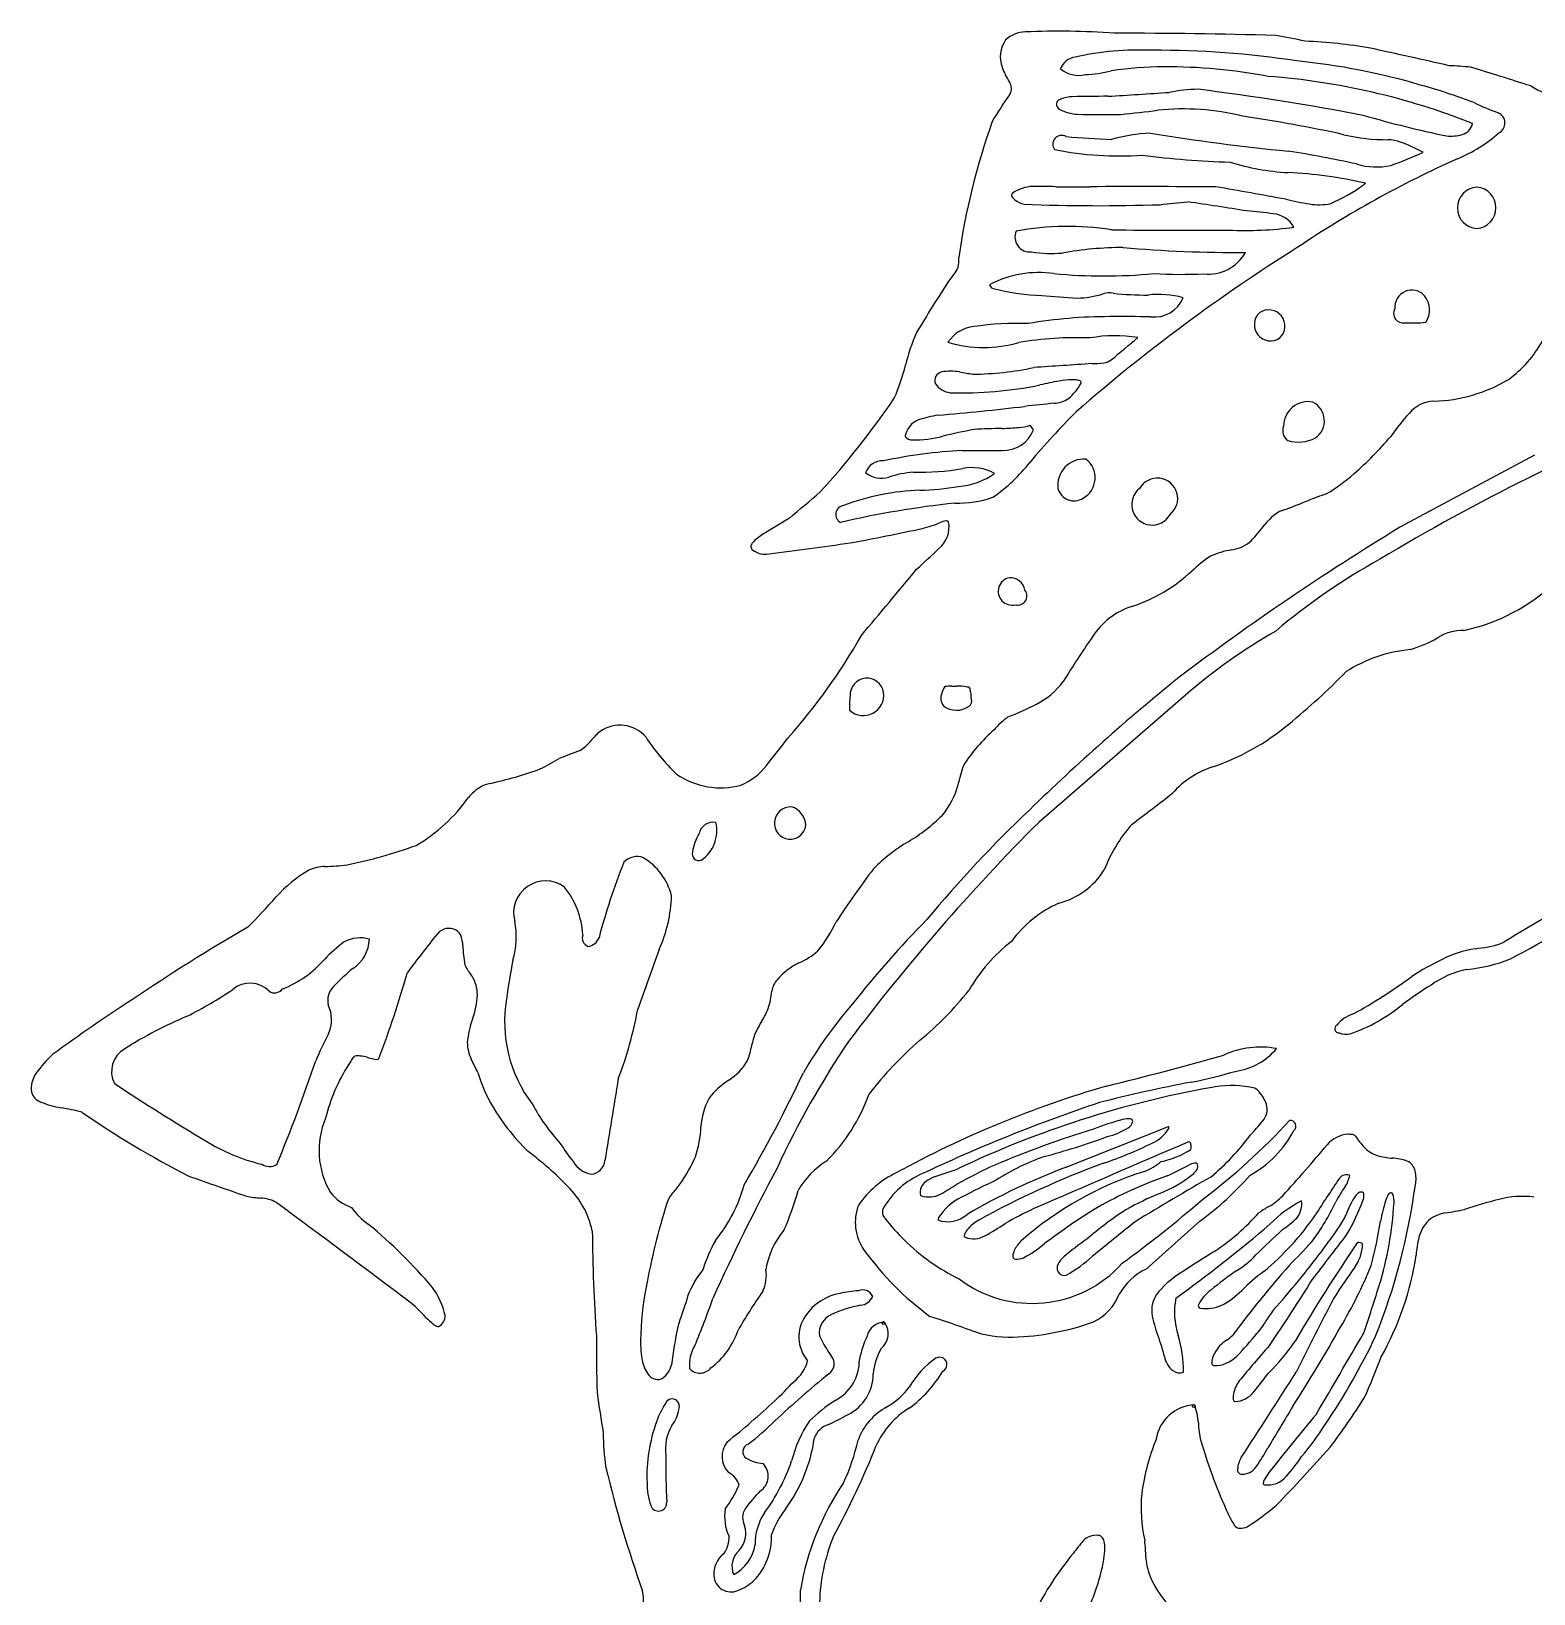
# Model space of a CAD drawing. Extents: x 0 to 12.9, y 0 to 8.7.
# Drawn here: x 0 to 4.39, y 3.966 to 8.53 of the extents above; entities that cross this region are included whole.
import ezdxf

# ---------------------------------------------------------------- set-up
doc = ezdxf.new("R2010")
doc.units = 0
doc.layers.add('WHITE', color=7, linetype='CONTINUOUS')

msp = doc.modelspace()

# ---------------------------------------------------------------- linework, layer by layer
at = {"layer": 'WHITE', "linetype": 'CONTINUOUS'}
for p, q in [((2.993747, 8.076076), (3.092888, 8.076076)), ((2.928148, 7.365942), (2.918456, 7.379496)), ((2.720414, 7.30573), (2.836885, 7.305894)), ((4.392003, 7.291658), (3.999017, 7.081309)), ((2.215204, 7.108148), (2.136458, 7.060159)), ((2.689393, 6.617483), (2.703188, 6.617556)), ((3.372796, 6.591138), (2.944553, 6.220361)), ((4.218485, 5.850406), (4.227955, 5.851688)), ((3.455731, 5.446499), (3.4441, 5.444426)), ((3.459298, 5.447125), (3.455731, 5.446499)), ((3.024162, 5.212477), (3.322401, 5.331261)), ((3.257357, 4.914605), (3.415443, 5.055299)), ((1.917573, 4.834174), (1.915577, 4.826288))]:
    msp.add_line(p, q, dxfattribs=at)
for centre, radius in [((2.490178, 4.757076), 0.004228), ((3.396946, 4.514638), 0.004192)]:
    msp.add_circle(centre, radius, dxfattribs=at)
for centre, radius, start, end in [((2.916952, 8.455062), 0.085809, 144.629371, 200.643596), ((2.907512, 8.437693), 0.090324, 92.092627, 132.078575), ((3.002608, 6.238107), 2.291962, 85.946891, 92.460462), ((3.163749, -8.333568), 16.857905, 88.394937, 89.997084), ((3.351935, 6.835446), 1.706081, 77.475109, 80.41763), ((3.665385, 7.053904), 1.448126, 80.143494, 87.762524), ((3.057411, 8.401711), 0.053205, 97.61336, 159.519145), ((3.237564, 7.619662), 0.855517, 87.483158, 102.639609), ((3.293015, 5.825513), 2.648902, 81.2102, 90.386812), ((3.506413, 6.500426), 1.952282, 73.476965, 84.374287), ((-10.324962, -56.003593), 66.037456, 77.344338, 77.548769), ((2.926388, 8.451774), 0.093698, -163.274981, -148.636278), ((2.48159, 8.182003), 0.426515, 27.968321, 31.209159), ((3.06046, 8.484236), 0.082957, -129.611065, -76.491957), ((3.061094, 8.815953), 0.412805, -87.397613, -76.731539), ((3.301511, 7.508199), 0.917605, 89.539095, 99.134515), ((3.324398, 6.892736), 1.533117, 79.097508, 90.579472), ((3.461899, 6.373191), 2.030722, 68.345111, 85.69409), ((4.075038, 7.00075), 1.430321, 84.779328, 87.265906), ((0.744905, -2.973939), 11.912702, 72.227717, 73.113915), ((2.828302, 8.362785), 0.035634, -28.642926, 32.691321), ((-0.135825, 60.903223), 52.665472, -86.427744, -86.232365), ((3.41285, 7.921984), 0.438513, 90.465415, 101.578344), ((2.459717, 0.775979), 7.643715, 79.164043, 82.86377), ((3.617593, 6.755021), 1.676929, 69.095294, 74.644946), ((4.553994, 8.664634), 0.341409, -120.43005, -104.924977), ((3.576335, 7.82197), 0.887716, 143.844539, 149.943018), ((3.011484, 8.316395), 0.01579, 104.987127, 193.167751), ((3.01152, 8.316239), 0.015789, -167.412015, -113.920177), ((3.046309, 8.231279), 0.107646, 92.094113, 111.189089), ((3.164019, 2.441757), 5.89835, 90.178761, 91.181706), ((4.539035, 8.990709), 0.74306, -115.773152, -109.92702), ((4.73735, 7.580578), 2.047691, 160.426346, 171.897469), ((3.064932, 8.419894), 0.132373, -116.863132, -93.410173), ((3.128154, 10.623412), 2.336738, -91.743503, -88.64072), ((2.16456, 18.170248), 9.935314, -84.113052, -83.483626), ((3.367516, 7.605197), 0.698012, 75.782029, 96.203339), ((2.980506, 4.373798), 3.947728, 77.500797, 81.867608), ((4.78643, 11.359063), 3.201761, -106.133834, -101.740547), ((4.169564, 8.269388), 0.04262, -74.358275, -11.91072), ((4.273654, 8.262197), 0.032304, -63.576087, 67.946995), ((3.010558, 8.200031), 0.025802, 59.406087, 217.539982), ((3.272001, 11.181755), 2.969913, -94.796027, -92.24153), ((3.29562, 7.712507), 0.520719, 92.815335, 105.571179), ((4.270239, 14.327957), 6.176876, -99.318689, -95.550626), ((3.960001, 8.754702), 0.541393, -103.360431, -89.529408), ((4.145599, 8.367114), 0.143225, -94.269767, -75.666775), ((4.003926, 8.553821), 0.428333, -67.568896, -48.449652), ((3.178927, 9.145781), 0.979838, -101.111119, -86.053877), ((3.085042, 4.508979), 3.717815, 77.77401, 80.904131), ((3.961812, 8.099087), 0.114271, 70.134292, 88.678783), ((3.625103, 9.130333), 1.051068, -70.693066, -65.157026), ((3.792898, 7.661981), 0.582856, 61.982319, 69.119118), ((3.571582, 10.625538), 2.478701, -97.53938, -91.586549), ((3.714857, 8.835144), 0.719279, -107.133834, -93.45428), ((5.457979, 5.278859), 3.155081, 114.145715, 123.880856), ((3.929967, 8.323476), 0.189949, -107.65568, -77.024824), ((3.619942, 6.905843), 1.212426, 76.741256, 87.561902), ((3.560056, 8.55687), 0.58048, -65.933914, -55.173033), ((4.017198, 7.941978), 0.186906, 129.619363, 132.233792), ((2.870197, 8.051414), 0.006258, 129.575571, 211.067249), ((2.893669, 8.063925), 0.032849, -151.368461, -128.410466), ((2.92823, 7.972193), 0.104451, 90.693755, 126.424819), ((2.913363, 8.085168), 0.06177, -130.483072, -101.517886), ((2.948998, 6.721641), 1.355174, 88.107695, 90.93157), ((3.235965, -65.694127), 73.770342, 89.825242, 90.111125), ((0.691858, -7.957662), 16.2709, 79.469511, 80.201245), ((3.890266, 8.996849), 0.983671, -103.208209, -99.107233), ((4.22756, 8.014222), 0.060576, 93.17798, 266.503699), ((4.21908, 8.014245), 0.060676, -85.475837, 85.157517), ((3.115733, 13.774807), 5.754173, -92.138359, -88.179341), ((2.145066, 19.438577), 11.473169, -84.229875, -83.827957), ((1.678342, -3.570278), 11.726111, 80.804711, 81.662884), ((3.439502, 6.608841), 1.400843, 82.218814, 85.386616), ((3.622084, 7.919914), 0.077196, 29.49333, 84.73883), ((3.762139, 8.19935), 0.175945, -99.015443, -78.64846), ((2.917835, 7.929103), 0.043654, 156.730568, 276.722737), ((3.027632, 7.13384), 0.826222, 81.049077, 100.453013), ((3.36054, 31.201355), 23.252254, -90.503564, -89.658958), ((3.551062, 8.928406), 0.980279, -93.047677, -81.894533), ((3.198651, 6.825055), 1.073607, 90.455046, 100.004296), ((6.454661, 3.510039), 5.181599, 122.126675, 131.014097), ((3.519247, 11.597847), 3.713832, -95.084261, -89.564754), ((2.609063, 7.862309), 0.101271, -12.660991, 3.895958), ((2.980642, 8.226487), 0.345589, -99.610635, -84.77024), ((3.439427, 7.944297), 0.12366, -96.261095, -29.117894), ((2.79749, 7.727802), 0.137576, 137.853989, 148.469532), ((2.648825, 7.862859), 0.063276, -42.488246, -21.067979), ((2.943874, 7.517678), 0.307703, 81.757261, 117.886375), ((3.134068, 9.388071), 1.572668, -95.329667, -84.682329), ((3.361564, 9.412712), 1.59264, -92.942112, -87.683414), ((6.593113, 5.249562), 4.670561, 146.906091, 149.07043), ((2.816743, 7.794977), 0.017613, -162.39426, -93.626039), ((2.985568, 8.479171), 0.722055, -103.612501, -92.63419), ((3.047672, 8.039189), 0.288685, -88.366664, -72.945411), ((3.149997, 7.704063), 0.061716, 79.550482, 106.626326), ((3.254222, 8.613337), 0.853666, -96.256471, -89.400929), ((3.292952, 7.474126), 0.287142, 75.339114, 95.957811), ((4.03387, 7.724416), 0.049621, 41.421657, 185.431823), ((3.743191, 18.294129), 10.565885, -94.292339, -93.729616), ((3.282255, 7.785297), 0.089805, -97.637798, -21.818766), ((3.615592, 7.668939), 0.047561, -46.745409, 123.541579), ((4.008117, 7.705858), 0.027408, 149.619363, 280.173681), ((4.019876, 7.716068), 0.065706, -33.278043, 38.806591), ((2.764363, 7.564771), 0.103088, 95.641951, 146.313158), ((2.88485, 6.778114), 0.898788, 88.202416, 98.356443), ((3.151537, 6.26963), 1.426901, 90.030451, 99.621656), ((3.183819, -5.495903), 13.192476, 89.624323, 90.143493), ((3.621004, 7.673228), 0.047478, 131.873998, 304.922173), ((4.037379, 8.034174), 0.356132, -93.931862, -83.9671), ((3.120392, 7.416345), 0.582655, 156.341502, 166.236785), ((2.783493, 7.969885), 0.363408, -106.778719, -73.762386), ((3.053923, 6.612553), 1.022453, 87.755597, 99.503451), ((3.167267, 7.234949), 0.405946, 80.692644, 100.403062), ((1.161086, 10.011932), 3.152727, -50.749884, -48.916625), ((4.105141, 7.798965), 0.355568, -53.553987, -29.154907), ((1.976202, 7.69721), 0.595503, -23.640034, -13.819616), ((2.6651, 7.509971), 0.025348, 99.314317, 202.667097), ((2.686525, 7.391166), 0.146066, 80.036684, 100.065133), ((3.7174, 13.496604), 6.045793, -99.574562, -99.195976), ((2.742968, 8.438108), 0.90963, -89.480832, -78.169412), ((7.883031, -64.856479), 72.573531, 93.779493, 93.913818), ((3.092328, 7.883619), 0.324479, -88.783252, -82.657715), ((3.12528, 7.615728), 0.054595, -81.027243, -55.963749), ((2.692572, 7.53638), 0.062415, -144.575995, -97.079213), ((2.719995, 8.604318), 1.130423, -91.780105, -78.402095), ((3.233041, 6.244275), 1.284885, 100.281525, 102.851204), ((3.049909, 7.245745), 0.266814, 91.883936, 99.971303), ((2.933516, 7.574031), 0.151824, -50.117769, -28.073942), ((3.042951, 7.42832), 0.084114, 80.839993, 91.235308), ((3.052323, 7.484556), 0.027105, 57.239369, 81.475479), ((3.063439, 7.504578), 0.004505, -26.316699, 37.964424), ((4.084055, 7.905133), 0.455836, -88.215467, -59.359555), ((0.559865, 8.786491), 2.369112, -42.547728, -34.095754), ((4.216864, -4.709634), 12.214988, 95.770743, 96.175318), ((2.983785, 7.528383), 0.085073, -86.709198, -56.396344), ((3.731193, 7.376219), 0.072014, 79.118636, 179.590034), ((3.717084, 7.392356), 0.06121, -54.64097, 63.089697), ((4.101723, 7.350582), 0.098999, 92.010089, 140.252078), ((2.612559, 7.33944), 0.058772, 109.841461, 157.295611), ((2.692866, 7.107148), 0.30455, 98.207397, 109.219623), ((2.066942, 14.363587), 6.979355, -85.212937, -83.120966), ((4.747036, 5.730125), 2.391756, 135.052379, 139.866949), ((7.099973, 1.727675), 6.136279, 111.771935, 120.989649), ((4.645725, 6.865214), 0.828, 138.498276, 144.451259), ((2.559366, 7.348154), 0.005568, 170.541921, 208.481939), ((2.577715, 7.345899), 0.024051, 160.70016, 172.427618), ((2.666093, 7.314021), 0.118001, 155.942471, 160.274414), ((3.101403, 5.544163), 1.855506, 100.770631, 103.658037), ((2.873009, 5.228581), 2.141672, 90.968829, 93.168057), ((2.813324, 8.186446), 0.816836, -88.353306, -84.874063), ((2.841489, 7.398272), 0.092493, -92.853376, -20.459214), ((2.879194, 7.488804), 0.116145, -86.490128, -70.242114), ((3.691292, 7.363608), 0.03469, 157.7652, 235.491461), ((2.803357, 5.79215), 1.515851, 93.136616, 101.939581), ((2.575854, 7.365601), 0.029348, -136.765956, -92.608639), ((2.578253, 7.672182), 0.335919, -90.637036, -75.339925), ((3.703449, 7.432779), 0.102803, -108.024575, -61.497323), ((3.155859, 8.042212), 1.072393, -48.621788, -40.439566), ((2.487206, 7.22236), 0.052909, 87.23584, 159.57514), ((2.533023, 7.571571), 0.488276, -55.495507, -37.879844), ((3.076131, 7.203602), 0.076935, 85.988749, 186.908451), ((3.039611, 7.225915), 0.068694, -60.56612, 52.412049), ((2.483637, 7.297562), 0.07305, -129.041937, -72.133021), ((2.607442, 6.903342), 0.340155, 95.123468, 107.342122), ((2.595832, 7.955271), 0.713379, -91.507448, -79.852664), ((2.695322, 7.404795), 0.204564, -86.059761, -54.268858), ((2.748302, 7.116563), 0.13909, 61.446822, 101.103871), ((3.290297, 7.165374), 0.059419, -51.297744, 150.81464), ((3.493594, 7.662955), 0.564567, -59.08261, -48.89827), ((-5.349612, 16.119941), 11.766003, -49.98872, -49.413953), ((2.617908, 6.499427), 0.690288, 91.831174, 110.76626), ((2.572953, 7.991717), 0.802682, -88.365344, -80.214374), ((2.708399, 7.454109), 0.302363, -91.833974, -70.442125), ((3.047202, 7.207935), 0.049355, -164.020848, -57.98333), ((3.27507, 7.147382), 0.059573, 127.965068, 331.551828), ((4.543367, 4.980637), 2.325556, 109.066978, 110.427586), ((2.376814, 7.118824), 0.026301, 97.979682, 242.187878), ((3.002841, 4.328774), 2.83946, 96.148415, 102.990859), ((3.729286, 6.993506), 0.157194, 121.41675, 142.504447), ((3.665575, 7.088463), 0.043224, 107.175395, 114.942547), ((3.372952, 7.960827), 0.876923, -71.389261, -70.451075), ((3.167805, 8.508044), 1.461276, -70.050489, -67.301157), ((0.413791, 17.472657), 10.623071, -79.262246, -78.104859), ((2.513786, 7.436713), 0.370036, -75.97993, -67.510218), ((2.59945, 7.082258), 0.082328, -50.101689, 9.967858), ((2.691285, 7.003589), 0.098059, 100.862383, 111.509258), ((2.674709, 7.088561), 0.011489, 72.936543, 99.537444), ((2.676679, 7.095901), 0.003903, 8.96569, 68.963305), ((8.043933, 0.430996), 7.78383, 121.309198, 127.0498), ((3.1051, 7.472816), 0.629791, -43.169837, -37.526763), ((2.121864, 7.023043), 0.019403, 140.483052, 176.104102), ((2.205254, 6.948027), 0.131554, 121.530207, 138.388323), ((-6.249776, 69.84411), 63.400377, -82.381274, -82.164994), ((3.489844, 7.127387), 0.11342, -80.949911, -48.885772), ((2.115039, 7.025286), 0.012567, -175.784014, -123.693756), ((2.144633, 7.062161), 0.05981, -127.687244, -79.172584), ((-0.966343, 10.880933), 5.292263, -47.82782, -46.862387), ((3.723145, 6.591653), 0.491173, 124.409538, 132.564587), ((3.549912, 6.76011), 0.258738, 99.393033, 113.780301), ((4.878982, 5.300951), 1.930566, 119.085496, 130.071105), ((-19.612698, 25.316105), 28.806377, -40.088805, -39.588523), ((3.072195, 7.293793), 0.466302, -71.693239, -46.883378), ((2.865923, 6.894262), 0.040429, 101.557975, 283.658883), ((2.859903, 6.889582), 0.044337, 9.898598, 92.68861), ((2.882294, 6.880904), 0.026811, -104.745337, 37.444571), ((4.072707, 7.315506), 0.547426, -78.058796, -46.006252), ((3.283134, 6.643254), 0.217608, 107.233826, 147.301976), ((0.888632, 7.638985), 1.767765, -41.589828, -29.610068), ((6.387714, 4.52075), 3.978298, 145.731672, 147.969939), ((4.487467, 5.30139), 1.704681, 119.958206, 130.835379), ((3.917584, 7.092359), 0.384735, -73.236001, -60.266362), ((4.183666, 6.638381), 0.141564, 89.065982, 122.118547), ((4.069419, 6.302914), 0.42304, 95.543408, 122.515368), ((2.44194, 6.591173), 0.049288, 8.968579, 182.317721), ((2.688713, 6.504777), 0.112708, 89.654333, 99.898121), ((2.708022, 6.498374), 0.11928, 76.892464, 92.322874), ((7.392228, 1.644256), 6.426314, 128.93018, 134.146686), ((2.837109, 6.76193), 0.221086, -63.012142, -36.411727), ((2.42231, 8.04771), 1.985529, -50.918165, -44.354259), ((2.566846, 6.562009), 0.176261, 171.132208, 184.899198), ((2.431367, 6.591214), 0.059749, -132.204685, 7.34912), ((2.695403, 6.582807), 0.037657, 156.60602, 217.486958), ((2.713921, 6.583791), 0.054887, 144.31568, 165.256672), ((2.735678, 6.606347), 0.008221, -5.17628, 94.220862), ((2.727601, 6.574247), 0.020169, -49.41683, 15.036496), ((2.572739, 6.571292), 0.174532, 2.688753, 11.338263), ((2.70376, 6.609385), 0.062546, -127.687804, -53.774619), ((2.99536, 6.333651), 0.239818, 126.146103, 139.439903), ((2.548828, 7.316416), 0.846029, -68.863096, -62.655865), ((1.788224, 6.334183), 0.196661, 129.960355, 141.046493), ((1.71991, 6.402119), 0.101091, 40.892163, 125.006328), ((3.13124, 6.125867), 0.483185, 131.16957, 147.547406), ((3.228071, 7.038673), 0.694373, -71.472543, -50.03872), ((1.531202, 6.542857), 0.134407, -57.393834, -39.247446), ((2.244038, 6.748521), 0.528175, -147.957257, -132.708851), ((-3.892196, 11.156774), 7.697646, -38.289947, -37.548704), ((1.164828, 7.028407), 0.728158, -63.72401, -58.740123), ((3.443634, 1.602268), 5.166147, 110.864916, 111.590026), ((1.117316, 7.387726), 1.077695, -78.053389, -69.928043), ((2.015038, 6.548584), 0.228283, -124.483699, -75.204278), ((1.992795, 6.510434), 0.199541, -66.194571, -38.215336), ((3.750284, 6.068076), 1.074613, 162.839291, 165.947763), ((3.532981, 6.129296), 0.26476, 108.558671, 138.583599), ((1.386033, 6.202362), 0.140862, 121.576046, 140.231616), ((1.362648, 6.235056), 0.100803, 102.75157, 119.982934), ((2.491683, 6.384602), 0.223184, -40.14044, -14.426241), ((-1.719404, 12.797027), 8.227692, -53.13335, -52.102763), ((0.871967, 6.581513), 0.498212, -59.550379, -35.461915), ((2.219514, 6.216656), 0.048192, 88.096369, 174.565909), ((2.203435, 6.207354), 0.060125, 3.511464, 72.899607), ((5.426947, 3.605447), 3.650499, 133.452309, 140.33959), ((1.992345, 6.178048), 0.041836, 79.328745, 168.107216), ((1.900231, 6.194399), 0.102885, -56.069927, 13.925805), ((2.217557, 6.216705), 0.046239, 174.396357, 352.958566), ((7.232919, 1.9345), 6.062894, 135.016739, 143.042229), ((2.292517, 6.612745), 0.524536, -59.04995, -45.172983), ((3.531285, 5.931642), 0.423012, 138.017944, 159.399469), ((2.073554, 6.112148), 0.143085, 148.612569, 171.510135), ((2.839772, 5.701616), 0.538312, 121.029755, 134.747283), ((0.642505, 7.480006), 1.412737, -78.541782, -70.053461), ((1.770019, 6.067117), 0.052497, 69.391708, 137.096739), ((1.693488, 5.959814), 0.183031, 14.367784, 58.729135), ((1.950563, 6.127194), 0.019498, 161.837509, 291.342337), ((0.996861, 5.756328), 0.373033, 119.950648, 138.877601), ((0.860098, 5.975275), 0.115411, 90.939463, 115.384157), ((0.846236, 6.700117), 0.609564, -88.874761, -82.751163), ((3.449956, 5.414906), 1.850984, 158.181562, 165.36642), ((4.722746, 4.376425), 2.834067, 142.951254, 146.781031), ((2.94603, 6.20033), 0.224045, -75.401839, -32.340049), ((1.502778, 5.955281), 0.093401, 54.164227, 195.288169), ((1.369289, 5.877831), 0.242631, 3.074323, 39.145256), ((-0.963824, 7.50219), 2.252312, -44.866112, -41.775828), ((1.451478, 6.018051), 0.419512, -23.880578, -1.75108), ((3.143679, 5.667231), 0.346366, 114.054604, 143.765198), ((6.618468, 2.13034), 4.397971, 117.764652, 121.76787), ((-0.033086, 13.953789), 9.22561, -61.829497, -59.649151), ((4.71953, 3.859296), 2.955002, 135.36818, 141.743881), ((3.407011, 1.112946), 5.544468, 120.026958, 124.139504), ((6.995778, 1.29606), 7.408652, 141.638492, 142.744775), ((1.220414, 5.865948), 0.043971, 61.156256, 140.314841), ((1.223753, 5.875253), 0.034245, 18.509313, 58.537947), ((1.18003, 5.884759), 0.237136, -16.626733, 11.159224), ((1.636893, 5.88208), 0.026796, 160.909765, 248.093851), ((1.986298, 6.099823), 0.403445, -39.351313, -25.04364), ((1.187305, 5.502759), 0.457673, 126.623229, 136.129357), ((0.96155, 5.783056), 0.09903, 74.482988, 118.511335), ((0.881288, 5.882231), 0.106821, -56.863877, -2.0138), ((1.160847, 5.854443), 0.100504, 3.176414, 18.374701), ((1.573071, 5.86509), 0.311916, -179.067071, -168.603233), ((1.621903, 5.896596), 0.039692, -82.774707, -20.753235), ((8.653691, 3.288788), 7.283144, 159.425899, 160.882585), ((2.142772, 6.027757), 0.240713, -65.343771, -49.760145), ((3.164555, 5.484339), 0.490314, 127.761245, 150.148802), ((4.269414, 5.529821), 0.324605, 99.026691, 116.98491), ((4.208326, 6.102291), 0.251371, -85.521252, -67.867895), ((0.617828, 6.028377), 0.317527, -68.51754, -41.028597), ((1.328014, 5.825372), 0.064544, -160.1494, -143.625711), ((2.778748, 5.538335), 1.399502, 168.518563, 173.226391), ((2.325746, 5.637302), 0.190504, 115.68021, 140.032268), ((4.467294, 5.101344), 0.796427, 115.683499, 123.002848), ((4.157311, 6.222611), 0.434194, -85.039874, -67.667476), ((1.416125, 5.231501), 0.736231, 130.326442, 136.357518), ((-1.758056, 6.587111), 2.968485, -20.871086, -15.756688), ((0.967724, 5.557628), 0.384339, 33.576123, 36.658207), ((1.204512, 5.7169), 0.09899, -0.708173, 32.566649), ((2.223202, 5.718346), 0.059973, 136.440202, 172.083442), ((3.159114, 6.950115), 1.469338, -61.41594, -53.481315), ((4.24863, 5.523349), 0.272062, 101.400571, 125.65999), ((-0.094006, 6.747307), 1.224174, -63.333288, -56.101043), ((0.639107, 5.673028), 0.07695, 43.556814, 130.872044), ((0.710704, 5.751161), 0.029683, -122.231563, -37.944645), ((0.92085, 5.69976), 0.054728, 133.260393, 194.123289), ((1.0584, 5.728372), 0.245423, -19.90278, -2.965087), ((1.939514, 5.746299), 0.225149, -18.154752, -5.017808), ((1.992753, 6.318808), 0.951796, -50.641069, -38.339323), ((4.654315, 4.832904), 1.072027, 121.760974, 127.148152), ((3.139118, 1.322182), 5.221987, 122.995014, 126.090402), ((0.776808, 5.643231), 0.100693, -24.246689, 25.389554), ((1.777847, 5.636022), 0.394627, 170.169029, 217.254369), ((0.596584, 5.892797), 1.195809, -20.67968, -10.540122), ((1.967765, 5.74693), 0.198724, -32.76729, -20.866616), ((3.455686, 4.784062), 1.391115, 139.421538, 149.588975), ((3.892836, 5.564415), 0.100272, 107.841029, 141.061346), ((3.682612, 6.086779), 0.514489, -70.565138, -50.92107), ((0.970382, 4.44273), 1.315596, 113.044227, 121.997063), ((1.534332, 5.555181), 0.261042, 159.915625, 175.322767), ((2.390906, 5.476349), 0.303535, 147.514139, 155.710875), ((3.821119, 5.616857), 0.0123, 120.682953, 270.643101), ((1.800327, 5.110491), 1.053348, 152.192548, 156.934621), ((1.386734, 5.578153), 0.112587, -179.142005, -153.681056), ((2.36404, 5.513776), 0.264658, 160.710056, 169.636039), ((4.59153, 4.090626), 2.659317, 145.948693, 155.107903), ((3.274231, 4.793857), 1.040233, 130.666398, 142.672378), ((3.842938, 5.662681), 0.062034, -110.456233, -79.914962), ((0.253169, 5.325598), 0.288062, 131.29968, 146.207186), ((0.311639, 5.491689), 0.077001, 119.878482, 206.9407), ((-3.657486, 7.032512), 4.735638, -22.50387, -18.58548), ((1.406104, 5.22424), 0.558622, 147.363065, 148.871705), ((0.967928, 5.507387), 0.036988, 128.136353, 150.656268), ((0.955108, 5.49067), 0.046893, 81.552682, 102.340412), ((0.939341, 5.37455), 0.164076, 75.239051, 82.063111), ((1.024835, 5.671513), 0.14504, -107.531417, -95.201936), ((1.011612, 5.53161), 0.004538, -89.076872, -27.143589), ((-1.506187, 4.159221), 3.10958, 25.309312, 26.120275), ((1.923292, 5.594374), 0.183399, -23.330862, -10.36166), ((1.060777, 14.012778), 8.812746, -76.34324, -74.033832), ((3.590788, 5.309349), 0.253789, 79.098543, 114.660898), ((3.494381, 5.679805), 0.188556, -81.645259, -40.018248), ((0.078185, 5.441496), 0.078185, 145.469467, 187.250702), ((1.374425, 5.226904), 0.530315, 147.348612, 165.993367), ((1.697122, 5.602118), 0.408311, -163.855327, -150.365327), ((1.947954, 5.607711), 0.167488, -57.488906, -30.883308), ((-1.54313, 7.284311), 4.20226, -30.34813, -25.30298), ((3.128515, 6.802272), 1.36682, -79.020077, -73.278384), ((0.04396, 5.445222), 0.045417, -162.584343, -110.526684), ((4.288409, 11.599302), 7.354977, -123.36867, -120.924525), ((156.901121, -20.151134), 157.286659, 170.624869, 170.712972), ((2.162504, 5.272034), 0.230897, 122.638467, 142.003346), ((3.9863, 2.530968), 3.038041, 106.145118, 118.701118), ((3.963734, 2.563133), 2.927775, 100.22326, 115.402135), ((4.171957, 1.301616), 4.231945, 100.663908, 104.372464), ((3.506862, 5.151763), 0.299168, 76.879835, 99.14812), ((3.549087, 5.398208), 0.051739, 40.909138, 60.236673), ((3.501953, 5.35814), 0.113601, 19.441834, 40.614289), ((0.133633, 5.663003), 0.280917, -112.080183, -99.548151), ((-0.055112, 4.569283), 0.828973, 75.846055, 80.126518), ((1.87946, 5.702396), 0.61639, -150.644118, -133.875509), ((1.96584, 5.667511), 0.57027, -151.697651, -137.443015), ((2.152276, 5.320355), 0.195688, 151.350485, 177.239006), ((1.961606, 5.596468), 0.514969, -45.362238, -19.493237), ((4.580847, 1.022632), 4.615282, 108.433399, 115.232282), ((3.559973, 5.381519), 0.051181, -41.406676, 16.379224), ((1.778906, 7.750649), 2.883394, -124.45512, -117.211351), ((1.082503, 5.261108), 0.241715, 157.075875, 210.463977), ((3.437301, 4.442902), 0.941942, 105.251155, 110.767033), ((3.205793, 5.276157), 0.077246, 86.308059, 102.159637), ((3.189522, 5.35167), 0.029237, -57.338725, -10.699995), ((3.209924, 5.34254), 0.010736, 52.278847, 85.493545), ((3.212384, 5.346805), 0.005895, -5.483519, 45.811748), ((2.2747, 6.640335), 1.906365, -52.977682, -42.664688), ((2.828648, 5.978605), 0.995258, -42.562009, -39.341642), ((3.678786, 5.332144), 0.016393, -50.870781, 97.973481), ((1.622642, 5.346372), 0.334585, -18.004675, -2.842199), ((4.018921, 2.364889), 3.097187, 107.194979, 112.871284), ((2.458011, 7.155449), 1.976599, -75.311101, -69.702259), ((3.087498, 5.524808), 0.230181, -75.869968, -59.217345), ((3.231242, 5.38068), 0.107604, -65.812029, -31.048114), ((3.315499, 5.326966), 0.008129, -12.676179, 31.895156), ((2.966418, 5.752722), 0.744606, -49.733124, -36.921344), ((3.405565, 5.469531), 0.320843, -60.958493, -27.894053), ((3.85565, 5.216254), 0.092783, 94.8431, 138.253751), ((3.845971, 5.231916), 0.076812, 79.14634, 88.623683), ((3.858315, 5.29109), 0.016401, 46.199847, 82.572244), ((4.11541, 5.463532), 0.293571, -146.833566, -138.902006), ((0.806694, 5.769833), 0.564985, -121.841488, -103.659262), ((0.810991, 4.412628), 1.061123, 44.495098, 52.82038), ((2.089659, 5.625484), 0.643359, -147.712718, -141.790941), ((47.538514, -97.740481), 112.09078, 113.199735, 113.451539), ((2.730864, 6.39984), 1.242917, -71.105749, -64.0201), ((3.250459, 5.480434), 0.256697, -78.751212, -57.492068), ((3.382684, 5.281928), 0.004493, 20.835054, 102.207734), ((3.359843, 5.272175), 0.029327, 0.741801, 22.772669), ((3.359894, 5.270793), 0.029327, -13.478624, 3.443246), ((0.12688, 8.329333), 4.764735, -42.19508, -39.821104), ((3.964926, 5.339998), 0.099134, -135.532358, -108.714065), ((0.696159, 5.258772), 0.044312, -121.094313, -61.133949), ((1.650776, 5.26842), 0.078178, -148.476871, -101.250878), ((1.633015, 5.234896), 0.043225, -86.674009, -4.041799), ((1.513526, 5.430697), 0.466741, -34.886483, -23.718477), ((7.90826, 2.149038), 6.495438, 151.885054, 155.631299), ((2.441859, 5.034067), 0.228971, 121.145003, 151.173594), ((0.785195, 10.646168), 5.768168, -71.25789, -70.529919), ((3.623398, 3.48), 1.917262, 114.932953, 118.654938), ((3.696243, 3.427326), 1.907474, 110.630553, 120.279561), ((4.036279, 2.757506), 2.626471, 110.107386, 118.851321), ((3.18971, 4.598098), 0.685279, 109.654487, 122.628111), ((3.197207, 5.347004), 0.157097, -69.424145, -48.873756), ((2.090545, 7.70716), 2.80402, -64.008915, -62.570399), ((3.411104, 5.162449), 0.062935, 101.079739, 117.298443), ((3.357446, 5.236317), 0.057581, -52.188249, -31.827932), ((3.400698, 5.216286), 0.008103, 28.921851, 102.02593), ((3.394027, 5.214379), 0.014946, -34.330328, 22.94123), ((3.985285, 5.423165), 0.184584, -106.416341, -92.669563), ((3.96932, 5.082969), 0.155986, 70.871725, 87.292528), ((4.002741, 5.192479), 0.041793, 12.177976, 64.953681), ((6.029579, 20.862658), 16.636155, -109.558144, -108.94389), ((1.539714, 5.432284), 0.446464, -41.925704, -36.976172), ((1.650278, 5.28214), 0.449618, -39.164725, -15.615967), ((2.647618, 4.942539), 0.280334, 115.414192, 145.123052), ((2.699099, 4.97164), 0.241623, 110.772905, 147.897848), ((2.633605, 5.139891), 0.036246, 130.894877, 177.412004), ((2.672476, 5.092041), 0.097885, 110.273064, 129.757545), ((2.004811, 6.238415), 1.283195, -59.474238, -56.983133), ((5.950269, -1.291096), 7.184053, 115.829476, 116.741485), ((3.552675, 4.24474), 1.001268, 107.450137, 131.272345), ((3.712943, 4.044036), 1.208581, 109.005653, 119.639446), ((8.009333, -2.774051), 9.173222, 119.820066, 121.432618), ((3.153184, 5.495236), 0.387371, -68.056364, -51.798159), ((2.890883, 5.773921), 0.889708, -53.87231, -41.101801), ((6.565157, 3.307911), 3.320813, 145.676518, 147.891749), ((3.842212, 5.165936), 0.024363, 65.627458, 143.582688), ((3.770976, 5.202767), 0.082597, -34.81249, -10.208889), ((2.210228, 5.406778), 1.850351, -21.836757, -7.643945), ((3.955636, 5.179797), 0.090548, -12.207207, 13.73436), ((0.697492, 5.497434), 0.376193, -100.523622, -94.060176), ((0.664143, 5.011982), 0.110407, 62.519694, 86.514181), ((0.98331, 5.226249), 0.140014, -141.222879, -110.0068), ((1.382763, 4.97001), 0.262651, 12.456525, 45.180112), ((1.930793, 5.084275), 0.077068, 139.846552, 162.748238), ((1.366274, 5.393282), 0.909677, -23.675928, -15.873811), ((2.633439, 5.137696), 0.036246, 173.932818, 185.756787), ((2.603608, 5.134191), 0.006235, -178.797718, -110.03529), ((2.622826, 5.202855), 0.07752, -105.989214, -64.187943), ((2.787724, 4.97962), 0.161002, 115.784104, 147.937402), ((0.819359, 8.149717), 3.995781, -53.647022, -49.34593), ((3.607548, 4.367866), 0.828116, 111.954319, 119.60076), ((3.518327, 5.263117), 0.192796, -59.405213, -44.051346), ((3.893222, 4.771721), 0.387607, 117.897012, 135.023845), ((3.644014, 5.105592), 0.068408, -37.802625, 7.300161), ((4.21376, 4.896599), 0.45573, 145.364828, 151.924674), ((4.060329, 4.999436), 0.230752, 146.728844, 161.336023), ((3.224467, 5.371811), 0.714561, -29.993303, -20.668591), ((3.904059, 5.100545), 0.044644, 123.788528, 145.195662), ((3.886273, 5.127009), 0.012759, 73.472428, 123.499337), ((3.887485, 5.133448), 0.006277, 5.981723, 67.350476), ((3.843118, 5.129248), 0.050843, -10.941509, 5.478149), ((4.48852, 4.953802), 0.555173, 163.180005, 169.504674), ((4.034193, 5.09043), 0.08075, 148.88521, 162.694616), ((3.979416, 5.122932), 0.017066, 126.408964, 147.273577), ((3.973231, 5.130276), 0.007508, 86.38551, 121.680157), ((3.971761, 5.130517), 0.007508, 20.008082, 75.000594), ((3.915698, 5.113031), 0.066228, -4.240493, 17.627091), ((4.777025, 3.263005), 1.918677, 104.777265, 107.901455), ((4.355657, 4.862892), 0.264233, 82.509943, 104.915978), ((-48.96186, -61.981267), 83.480706, 53.144145, 53.482304), ((1.11104, 5.222263), 0.217079, -144.005593, -125.391021), ((3.834887, 4.488114), 2.072309, 162.619897, 169.603174), ((2.547012, 5.050942), 0.139397, 158.142523, 215.874223), ((2.514396, 5.081266), 0.027419, 136.768623, 221.382798), ((2.678796, 5.135217), 0.082315, -111.345636, -47.452892), ((3.392022, 4.091915), 1.101244, 114.841479, 119.743927), ((4.112778, 3.463899), 1.911505, 121.456735, 127.056468), ((3.768541, 4.208368), 1.04811, 122.94801, 130.778555), ((3.060555, 5.554978), 0.709792, -55.909894, -42.143226), ((3.686457, 4.951782), 0.161355, 115.712253, 128.12335), ((3.083179, 5.532675), 0.811788, -50.353272, -34.489811), ((3.184226, 5.407561), 0.693952, -36.575945, -25.292222), ((3.601173, 5.188821), 0.26685, -35.222653, -25.656724), ((2.950268, 5.168154), 1.033221, -16.975014, -3.330187), ((4.148956, 4.973946), 0.106271, 98.305465, 128.524029), ((3.98832, 6.036997), 0.96885, -81.375609, -78.150758), ((0.044574, 3.902995), 1.479815, 40.359958, 50.526784), ((6.964546, 5.079312), 5.325575, -179.433564, -176.119992), ((2.370354, 4.880266), 0.225948, 139.171783, 171.596379), ((3.058491, 5.511728), 0.721167, -141.535324, -134.694024), ((2.670893, 5.054021), 0.022519, 150.566507, 168.399401), ((2.764781, 5.002334), 0.040484, 140.273812, 161.410733), ((2.833504, 4.945651), 0.129567, 119.905534, 140.418635), ((2.371462, 5.758025), 0.85376, -60.918847, -56.259452), ((20.823846, -16.809753), 28.065673, 128.832094, 129.158727), ((0.760077, 8.395779), 4.404171, -54.074478, -49.522726), ((4.760677, 3.785397), 1.663801, 131.583763, 135.29155), ((3.423429, 5.360048), 0.404066, -54.792686, -47.181317), ((2.495114, 5.933605), 1.600237, -37.100473, -34.166425), ((2.037119, 5.384835), 1.933864, -13.763842, -9.822332), ((4.160698, 4.980307), 0.109401, 135.426534, 165.757628), ((2.390695, 4.781197), 0.447884, 151.022441, 162.711371), ((2.991595, 5.451681), 0.631453, -134.211122, -116.337352), ((2.735017, 5.012727), 0.008967, 163.729662, 193.785108), ((2.730807, 5.011992), 0.004712, -162.690844, -113.854031), ((2.753257, 5.06997), 0.06688, -111.356556, -60.263519), ((2.968289, 4.921946), 0.107071, 135.287636, 154.211664), ((2.739393, 5.251693), 0.343343, -62.336285, -49.822831), ((3.620701, 4.231255), 0.939241, 124.85067, 129.986282), ((1.841102, 6.764914), 2.597605, -45.087278, -42.979125), ((8.092437, 2.120157), 5.102504, 145.757797, 149.569796), ((-38.984243, 37.754162), 53.908072, -37.571581, -37.396118), ((3.762582, 4.993035), 0.127679, -34.664209, -3.093935), ((3.878093, 4.985573), 0.006829, 81.796239, 123.044235), ((3.877069, 4.959427), 0.032965, 70.542807, 86.523886), ((3.876626, 4.982558), 0.013919, 14.926254, 34.839637), ((4.287773, 4.943382), 0.241697, 164.684576, 177.186096), ((3.139679, 5.480431), 0.871322, -144.079038, -126.123512), ((2.924651, 5.168828), 0.354367, -126.987945, -42.025592), ((2.88152, 4.953513), 0.013814, 168.826273, 205.614899), ((2.914959, 4.948072), 0.047687, 154.599513, 170.199079), ((2.876547, 4.953733), 0.009714, -140.392387, -91.090431), ((2.878462, 5.003002), 0.059019, -92.038736, -69.842022), ((3.06814, 4.893116), 0.077071, 131.431099, 152.804659), ((2.833793, 5.245984), 0.397137, -61.361942, -47.676796), ((5.250824, 2.053618), 3.420751, 121.600172, 123.673015), ((3.383859, 5.137582), 0.266067, -58.533749, -43.07188), ((1.530069, 6.658136), 2.806988, -41.572394, -37.013535), ((3.186608, 5.085068), 0.869505, -29.408637, -8.586622), ((2.190362, 4.732328), 0.291182, 141.321506, 159.526755), ((2.033316, 4.898181), 0.114516, -24.915753, 7.579864), ((3.020917, 4.918104), 0.023657, 154.363378, 208.357536), ((3.017496, 4.915854), 0.019581, -152.681487, -70.192003), ((3.334779, 4.752948), 0.17924, 115.590994, 150.409286), ((3.501801, 4.669097), 0.274413, 122.544341, 141.400633), ((4.097808, 4.066473), 1.021428, 124.26347, 129.63333), ((6.021434, 2.859719), 3.126037, 138.640823, 143.437333), ((3.899781, 4.496837), 0.507852, 126.018241, 135.529987), ((-0.1497, 7.28743), 4.574989, -34.570204, -31.69709), ((5.03727, 4.056926), 1.453872, 143.564076, 147.865377), ((2.555257, 5.493581), 1.474354, -30.510685, -22.695375), ((0.998803, 4.733472), 0.215409, 12.254453, 36.401624), ((2.731546, 4.683884), 0.951775, 169.208418, 178.627513), ((3.469042, 3.926988), 1.620404, 145.279053, 150.020387), ((2.388294, 4.693687), 0.151806, 99.539886, 146.155023), ((2.441345, 4.514067), 0.338486, 94.222615, 103.359552), ((2.428946, 4.821907), 0.032258, 23.366711, 112.845852), ((3.036333, 4.897968), 0.153373, -63.906296, -21.620486), ((3.362784, 4.792933), 0.089078, 147.880502, 196.051492), ((3.51265, 4.760774), 0.113728, 125.710429, 153.273251), ((3.362497, 5.028067), 0.247723, -62.137889, -45.096308), ((-2.465108, 6.86625), 6.708567, -18.585247, -17.342857), ((0.639265, 4.292267), 0.704004, 43.092121, 48.015552), ((10.614625, 1.885265), 9.182758, 161.320342, 161.847893), ((0.141981, 5.456994), 1.9532, -23.085277, -18.751787), ((2.488191, 4.454261), 0.360629, 100.419472, 114.551865), ((2.419318, 4.851454), 0.042667, -85.090188, -23.119118), ((3.56828, 4.788429), 0.227838, 169.648754, 197.223504), ((3.416876, 4.807697), 0.007178, 143.949158, 256.840946), ((3.432794, 4.910218), 0.110909, -99.105742, -65.793314), ((3.830906, 4.631896), 0.259081, 140.836795, 149.940287), ((15.058597, -1.042306), 12.692715, 152.440345, 153.537321), ((1.313426, 4.928182), 0.222779, -135.927436, -128.478842), ((1.204084, 4.791744), 0.047939, -127.640087, -115.09314), ((1.189186, 4.759392), 0.012325, -116.155542, -82.213343), ((1.175304, 4.777464), 0.034042, -62.818071, 2.912619), ((2.350208, 4.716621), 0.107423, 145.000504, 220.499035), ((2.362455, 4.727294), 0.060044, 113.676251, 187.486276), ((2.491617, 4.708308), 0.050591, 87.27663, 168.298774), ((2.447425, 4.726476), 0.056734, -50.844356, 34.783672), ((1.634038, 1.700011), 3.232576, 69.857769, 72.129463), ((2.841766, 5.502981), 0.787617, -88.025945, -70.568317), ((3.872755, 4.921217), 0.614893, -165.600364, -159.451023), ((3.437234, 4.857861), 0.194836, -42.305068, -29.583812), ((6.980547, 4.699376), 5.329405, 179.789615, 181.568912), ((2.071534, 4.703413), 0.291509, 179.357631, 191.499975), ((3.428953, 4.435923), 1.571004, 168.613962, 172.715089), ((1.845139, 4.811336), 0.232606, -52.813533, -18.718072), ((2.62261, 4.870392), 0.353521, -154.728376, -143.733329), ((2.684581, 4.601313), 0.269363, 154.195112, 169.609142), ((2.859992, 5.05723), 0.341515, -109.288382, -88.505726), ((2.978041, 4.583568), 0.341416, 12.752566, 20.90376), ((3.054375, 4.622841), 0.31211, -1.713052, 18.324202), ((3.613655, 4.538593), 0.207407, 125.705962, 133.042152), ((3.406408, 4.829356), 0.149661, -54.832725, -45.886969), ((2.974324, 5.21179), 0.777011, -45.166214, -38.629042), ((3.203834, 5.032327), 0.5887, -45.755166, -33.837476), ((-0.342961, 7.099671), 4.787482, -32.689844, -29.460797), ((-24.38829, 21.196796), 32.727403, -30.695173, -30.212423), ((2.22005, 5.522653), 1.887613, -34.218838, -25.214438), ((2.026448, 4.636038), 0.103554, 147.850281, 186.682801), ((2.310109, 4.638067), 0.035956, -55.850145, 40.188906), ((2.648086, 4.590131), 0.188945, 150.739998, 174.4687), ((2.654028, 4.63598), 0.021659, -63.130782, 119.709641), ((3.374122, 4.669749), 0.064007, -170.270604, -126.752424), ((3.492263, 4.640718), 0.042936, 160.054343, 180.739956), ((3.54792, 4.622939), 0.101346, 138.435753, 161.33972), ((3.45767, 4.721558), 0.088624, -91.940706, -43.308808), ((7.249021, 1.505775), 4.83083, 138.741369, 140.352936), ((1.899667, 5.424462), 2.183317, -23.898193, -20.548678), ((1.876071, 4.662507), 0.091821, -169.196376, -140.530787), ((1.807629, 4.649226), 0.06456, -56.111127, -12.611053), ((1.953767, 4.65236), 0.041414, -136.756391, -39.486404), ((2.159235, 4.67552), 0.112983, -52.060104, -14.696332), ((2.287986, 4.647809), 0.131666, -62.452417, 0.907968), ((2.348512, 4.805341), 0.367447, -53.936915, -30.89666), ((2.786869, 4.44559), 0.25373, 124.461781, 150.710429), ((3.355738, 4.644657), 0.032903, -127.247171, -71.192138), ((3.456309, 4.639779), 0.006989, 176.84313, 256.423674), ((-6.909094, 11.26954), 12.520483, -33.469652, -32.113065), ((2.796937, 5.202109), 1.009172, -39.776681, -35.882882), ((1.835057, 4.631926), 0.040794, -137.068328, -106.695514), ((1.830513, 4.61588), 0.024121, -107.308266, -57.070424), ((1.166017, 5.585053), 1.458277, -46.372058, -43.220375), ((3.891353, 2.652303), 2.502574, 128.592848, 133.363988), ((2.326936, 4.608874), 0.133085, -63.41007, -0.228281), ((2.370609, 4.724315), 0.24882, -58.586019, -38.411654), ((3.609131, 4.531302), 0.097958, 144.548982, 169.178182), ((10.938224, 5.921046), 9.385258, -171.621238, -170.901973), ((2.063002, 4.388583), 0.249117, 145.585635, 161.217191), ((1.872585, 4.51378), 0.021707, -24.407049, 134.067128), ((0.540062, 6.284482), 2.396623, -51.457402, -47.077299), ((2.613691, 4.12047), 0.488588, 122.819467, 134.133926), ((3.405743, 4.39782), 0.121011, 93.521204, 170.477075), ((3.248215, 4.457484), 0.162062, 2.833257, 22.155895), ((3.557976, 4.540058), 0.04608, 167.929308, 187.378988), ((3.523096, 4.535882), 0.010958, -170.851422, -144.041781), ((3.517937, 4.532347), 0.004709, -142.001993, -91.320486), ((3.513462, 4.602273), 0.074762, -86.651106, -37.806822), ((1.82931, 5.857255), 2.450637, -36.646193, -32.515434), ((1.786749, 4.522443), 0.107065, -37.207352, -9.47904), ((1.864945, 5.43656), 1.08086, -64.551233, -61.148446), ((2.58581, 4.351914), 0.181464, 118.114562, 159.6339), ((2.691492, 4.300778), 0.243134, 121.399194, 156.144857), ((32.816387, -13.113035), 34.048186, 148.821346, 149.058802), ((14.237879, -4.148573), 13.584813, 140.510971, 141.431709), ((2.419381, 4.445236), 0.748386, -179.370305, -171.552012), ((2.255111, 4.310783), 0.456198, 159.734883, 182.498713), ((1.982028, 4.390247), 0.12904, 148.484395, 188.909828), ((1.636049, 5.006806), 0.758073, -52.778289, -44.901402), ((2.595171, 4.258348), 0.385709, 146.517535, 165.607586), ((2.346637, 4.401591), 0.061454, 106.294145, 162.395068), ((3.65417, 4.471139), 0.244156, -178.675281, -166.321581), ((3.142902, 4.860683), 0.752785, -40.94028, -32.056032), ((2.087609, 4.367155), 0.06909, 141.700007, 222.79427), ((2.102886, 4.381147), 0.02351, 110.616381, 233.839012), ((1.837528, 4.484357), 0.455082, -36.503854, -8.107392), ((0.067645, 5.369357), 2.590079, -28.537647, -21.99973), ((1.839436, 4.541665), 0.589997, -25.152974, -12.390625), ((3.940822, 4.160719), 0.703122, 158.550259, 171.864611), ((5.059477, 4.907364), 1.715206, -163.262355, -156.252495), ((3.140448, 4.644145), 0.535454, -35.030097, -27.957465), ((-1.758944, 9.385325), 7.467282, -43.720673, -41.940139), ((3.78962, 4.33209), 1.935451, 178.869935, 182.910354), ((2.150242, 4.470559), 0.124491, -119.460932, -95.462776), ((2.101899, 4.309981), 0.051721, -56.884662, 45.125829), ((1.689861, 4.535678), 0.561817, -36.358634, -18.843485), ((3.610443, 4.322006), 0.086425, 150.507037, 174.164004), ((3.538546, 4.36469), 0.049065, -92.343648, -34.654882), ((3.369502, 4.584637), 0.4052, -42.839872, -32.419378), ((5.062614, 5.141947), 3.478328, -166.59047, -160.378583), ((1.986395, 4.286795), 0.187094, 178.744371, 199.662829), ((2.014318, 4.269032), 0.05595, 15.023252, 66.182956), ((3.028929, 3.845638), 0.792374, 145.810794, 170.439454), ((3.537667, 4.328949), 0.013329, 172.04416, 265.146473), ((3.627488, 4.286099), 0.027952, 152.175179, 172.955025), ((3.735383, 4.231033), 0.149084, 142.959893, 152.81427), ((3.612853, 4.354605), 0.070424, -97.733687, -40.230908), ((1.682193, 4.461513), 0.425203, -35.626151, -24.744407), ((2.464463, 3.937434), 0.469204, 135.438683, 143.833359), ((3.671043, 4.217671), 0.428384, 174.299732, 192.921787), ((3.603796, 4.288897), 0.004098, 171.158577, 264.11512), ((1.832747, 4.232045), 0.023983, -159.996522, 4.246676), ((2.158461, 4.191524), 0.13254, 170.309215, 205.559482), ((2.128479, 4.18854), 0.049973, 148.932994, 208.150559), ((2.275465, 4.113275), 0.160352, 146.142473, 181.2179), ((2.440122, 4.034959), 0.296643, 142.962218, 159.303376), ((3.775928, 4.333738), 0.30944, -157.764179, -147.204755), ((2.919966, 5.113849), 1.143004, -56.366611, -51.095961), ((2.015066, 4.142755), 0.07282, -43.304273, 17.756355), ((3.532371, 4.177926), 0.020331, -144.546922, -94.333695), ((3.526887, 4.233718), 0.076167, -87.029221, -69.910114), ((1.963625, 4.12948), 0.075424, -37.782021, 3.694783), ((1.994121, 4.130228), 0.122729, -61.639871, -9.549498), ((1.984325, 4.130594), 0.178535, -44.573662, 2.955132), ((2.849504, 3.927599), 0.546152, 158.023527, 178.708286), ((3.511706, 3.74674), 0.576332, 139.517111, 144.060744), ((3.111402, 4.084834), 0.052435, 83.522514, 136.53126), ((3.116168, 4.119535), 0.017436, 30.682132, 86.2228), ((2.895549, 4.102857), 0.241349, -14.094644, 1.243814), ((3.089725, 4.105904), 0.047167, 2.662878, 28.53044), ((2.824005, 4.069936), 0.432631, 0.418708, 6.895199), ((2.069701, 4.023698), 0.075551, 127.952983, 183.219475), ((2.108594, 4.046805), 0.061316, 131.383872, 203.628766), ((3.779484, 3.478537), 0.952442, 140.450094, 153.067112), ((3.420798, 4.08153), 0.16439, -177.060012, -160.986788), ((2.045079, 4.022643), 0.050909, -176.408738, -67.171914), ((2.429695, 4.209535), 0.719226, -24.799403, -13.299615), ((3.530222, 4.123821), 0.281656, -160.104901, -120.978863), ((1.690024, 3.950435), 0.099063, -31.395234, 13.708887), ((2.005891, 4.120367), 0.156192, -67.830434, -47.454378), ((1.860877, 3.958855), 0.38712, -22.504117, 2.722537)]:
    msp.add_arc(centre, radius, start, end, dxfattribs=at)

doc.saveas('drawing.dxf')
